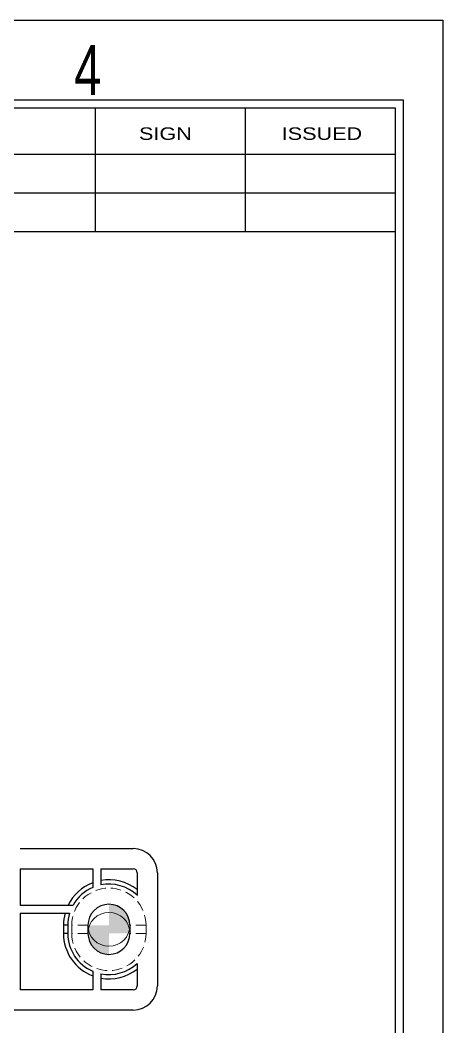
# Model space of a CAD drawing. Header units: millimetres. Extents: x 2 to 295, y 1 to 209.
# Drawn here: x 242.7 to 295.1, y 84 to 208.7 of the extents above; entities that cross this region are included whole.
import ezdxf

# ---------------------------------------------------------------- set-up
doc = ezdxf.new("R2010")
doc.units = ezdxf.units.MM
doc.linetypes.add('HIDDEN', pattern=[1.905, 1.27, -0.635])
doc.layers.add('SLD-0', color=179, linetype='Continuous')
doc.styles.add('SLDTEXTSTYLE2', font='GOTHIC.TTF', dxfattribs={"width": 0.7304})
doc.styles.add('SLDTEXTSTYLE6', font='arial.ttf', dxfattribs={"width": 1.2324})

# ---------------------------------------------------------------- blocks, each defined once
blk = doc.blocks.new('SW_DOWELSYMBOL_8')
at = {"linetype": 'Continuous', "lineweight": 0}
h = blk.add_hatch(color=0, dxfattribs=at)
edge = h.paths.add_edge_path(flags=0)
edge.add_arc((0, 0), 2.6, 0, 90)
edge.add_line((0, 2.6), (0, 0))
edge.add_line((0, 0), (2.6, 0))
h = blk.add_hatch(color=0, dxfattribs=at)
edge = h.paths.add_edge_path(flags=0)
edge.add_arc((0, 0), 2.6, 180, 270)
edge.add_line((0, -2.6), (0, 0))
edge.add_line((0, 0), (-2.6, 0))
at = {"color": 0, "linetype": 'Continuous', "lineweight": 0}
blk.add_circle((0, 0), 2.6, dxfattribs=at)
blk = doc.blocks.new('SW_DOWELSYMBOL_9')
at = {"linetype": 'Continuous', "lineweight": 0}
h = blk.add_hatch(color=0, dxfattribs=at)
edge = h.paths.add_edge_path(flags=0)
edge.add_arc((0, 0), 2.6, 0, 90)
edge.add_line((0, 2.6), (0, 0))
edge.add_line((0, 0), (2.6, 0))
h = blk.add_hatch(color=0, dxfattribs=at)
edge = h.paths.add_edge_path(flags=0)
edge.add_arc((0, 0), 2.6, 180, 270)
edge.add_line((0, -2.6), (0, 0))
edge.add_line((0, 0), (-2.6, 0))
at = {"color": 0, "linetype": 'Continuous', "lineweight": 0}
blk.add_circle((0, 0), 2.6, dxfattribs=at)

msp = doc.modelspace()

# ---------------------------------------------------------------- linework, layer by layer
at = {"color": 7, "linetype": 'Continuous', "lineweight": 25}
for p, q in [((242.741, 106.115), (256.741, 106.115)), ((242.741, 103.615), (251.741, 103.615)), ((242.741, 103.615), (242.741, 99.115)), ((251.741, 103.615), (251.741, 101.306)), ((252.741, 103.615), (256.741, 103.615)), ((252.741, 103.615), (252.741, 101.616)), ((257.241, 103.115), (257.241, 100.324)), ((259.741, 103.115), (259.741, 89.115)), ((242.741, 99.115), (249.296, 99.115)), ((242.741, 98.115), (248.866, 98.115)), ((242.741, 98.115), (242.741, 88.615)), ((248.641, 96.615), (248.105, 96.615)), ((248.105, 96.615), (248.105, 95.615)), ((248.641, 96.615), (248.641, 95.615)), ((251.141, 96.615), (251.141, 95.615)), ((256.341, 96.615), (256.341, 95.615)), ((248.641, 95.615), (248.105, 95.615)), ((257.241, 91.905), (257.241, 89.115)), ((251.741, 90.923), (251.741, 88.615)), ((252.741, 90.614), (252.741, 88.615)), ((251.741, 88.615), (242.741, 88.615)), ((256.741, 88.615), (252.741, 88.615)), ((256.741, 86.115), (201.741, 86.115))]:
    msp.add_line(p, q, dxfattribs=at)
at = {"color": 7, "linetype": 'HIDDEN', "lineweight": 18}
for p, q in [((251.141, 96.615), (249.141, 96.615)), ((249.141, 96.615), (249.141, 95.615)), ((258.341, 96.615), (256.341, 96.615)), ((258.341, 95.615), (258.341, 96.615)), ((251.141, 95.615), (249.141, 95.615)), ((258.341, 95.615), (256.341, 95.615))]:
    msp.add_line(p, q, dxfattribs=at)
at = {"color": 7, "linetype": 'Continuous', "lineweight": 25}
for centre, radius, start, end in [((256.741, 103.115), 3, 0, 90), ((256.741, 103.115), 0.5, 0, 90), ((253.741, 96.615), 5.636, 51.60648, 100.221), ((253.741, 96.615), 5.636, 110.78676, 153.66532), ((253.741, 96.615), 5.1, 113.08877, 150.64653), ((253.741, 96.615), 5.1, 46.66408, 101.30773), ((253.741, 96.615), 2.6, 0, 180), ((253.741, 96.615), 5.636, 164.56362, 180), ((253.741, 96.615), 5.1, 162.89536, 180), ((253.741, 95.615), 5.636, 180, 249.21324), ((253.741, 95.615), 5.1, 180, 246.91123), ((253.741, 95.615), 2.6, 180, 0), ((253.741, 95.615), 5.1, 258.69227, 313.33592), ((253.741, 95.615), 5.636, 259.779, 308.39352), ((256.741, 89.115), 0.5, 270, 0), ((256.741, 89.115), 3, 270, 0)]:
    msp.add_arc(centre, radius, start, end, dxfattribs=at)
at = {"color": 7, "linetype": 'HIDDEN', "lineweight": 18}
for centre, start, end in [((253.741, 96.615), 0, 180), ((253.741, 95.615), 180, 0)]:
    msp.add_arc(centre, 4.6, start, end, dxfattribs=at)
at = {"layer": 'SLD-0'}
for p, q in [((1.812, 208.674), (295.107, 208.674)), ((295.107, 208.674), (295.107, 1.294)), ((12.675, 197.811), (289.181, 197.811)), ((252.017, 197.811), (252.017, 182.514)), ((270.599, 197.811), (270.599, 182.514)), ((289.181, 197.811), (289.181, 7.219))]:
    msp.add_line(p, q, dxfattribs=at)
at = {"layer": 'SLD-0', "color": 6, "linetype": 'Continuous'}
for p, q in [((11.687, 198.799), (290.169, 198.799)), ((290.169, 198.799), (290.169, 6.231))]:
    msp.add_line(p, q, dxfattribs=at)
at = {"layer": 'SLD-0', "color": 179, "linetype": 'Continuous'}
for p, q in [((178.659, 192.074), (289.181, 192.074)), ((178.659, 187.294), (289.181, 187.294)), ((178.659, 182.514), (289.181, 182.514))]:
    msp.add_line(p, q, dxfattribs=at)

# ---------------------------------------------------------------- block references
at = {"color": 7, "linetype": 'Continuous', "lineweight": 0}
for name, p in [('SW_DOWELSYMBOL_9', (253.741, 96.615)), ('SW_DOWELSYMBOL_8', (253.741, 95.615))]:
    msp.add_blockref(name, p, dxfattribs=at)

# ---------------------------------------------------------------- texts
at = {"layer": 'SLD-0', "insert": (249.441, 205.587), "char_height": 6.172, "attachment_point": 1, "style": 'SLDTEXTSTYLE2'}
msp.add_mtext('4', dxfattribs=at)
at = {"layer": 'SLD-0', "color": 179, "char_height": 1.5536, "attachment_point": 1, "style": 'SLDTEXTSTYLE6'}
for s, insert in [('SIGN', (257.466, 195.4)), ('ISSUED', (275.148, 195.4))]:
    msp.add_mtext(s, dxfattribs=dict(at, insert=insert))

doc.saveas('drawing.dxf')
